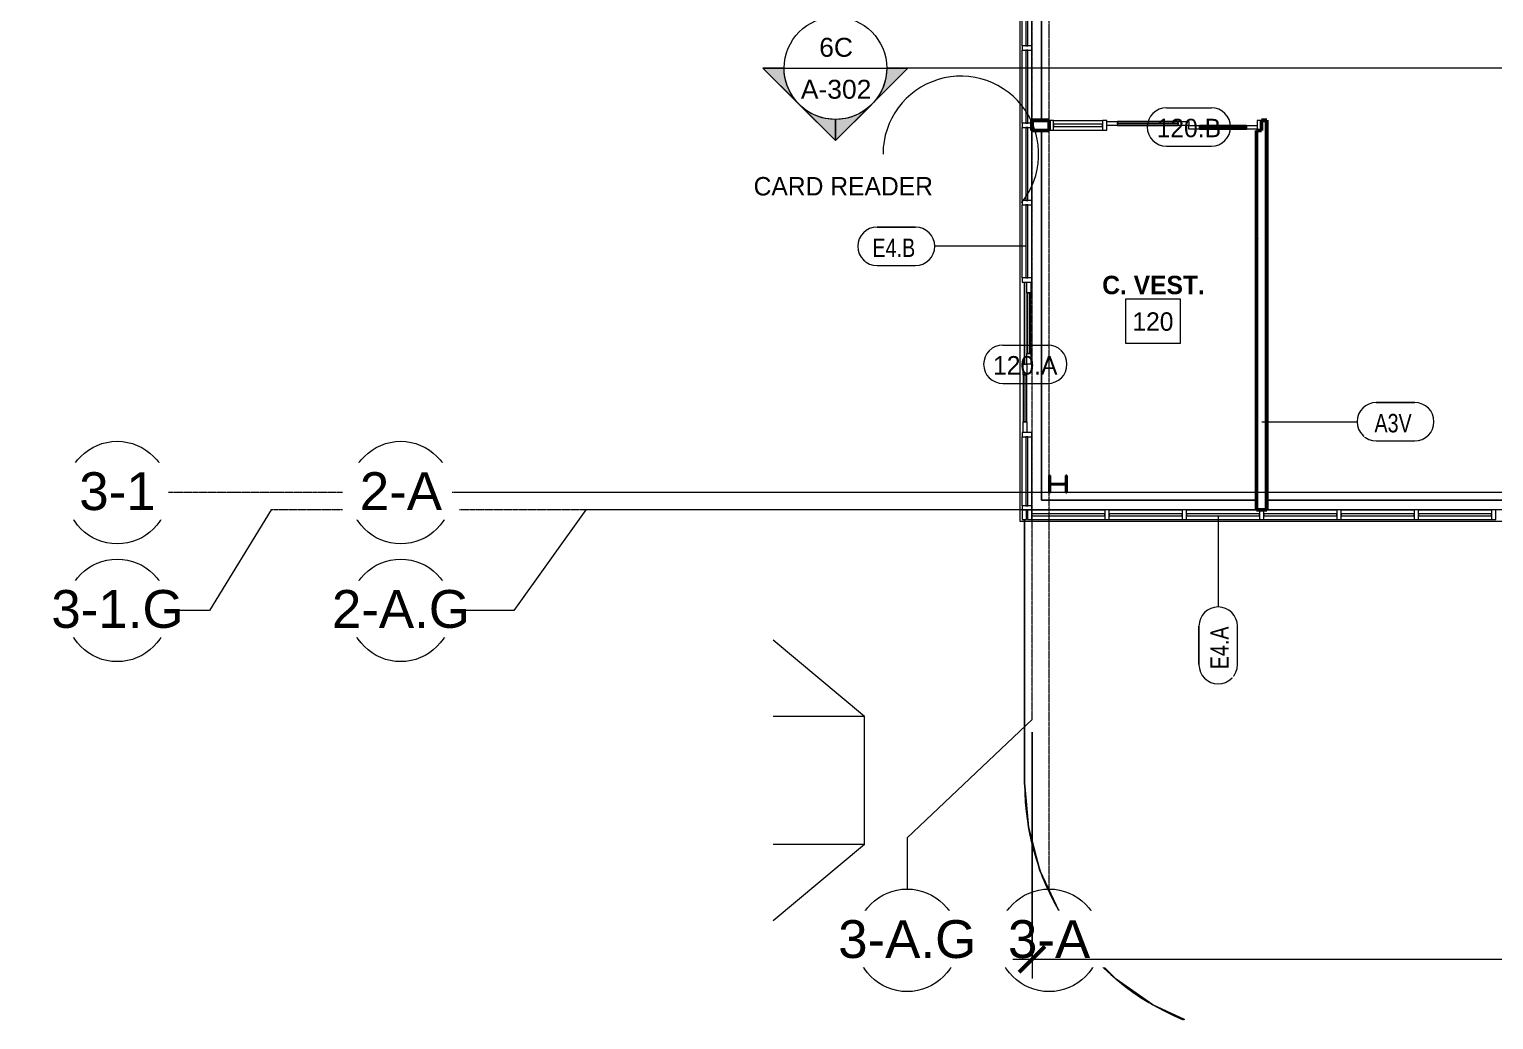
# Model space of a CAD drawing. Header units: inches. Extents: x 21592 to 24810, y -23179 to -20467.
# Drawn here: x 21592 to 22278, y -23034 to -22570 of the extents above; entities that cross this region are included whole.
import ezdxf

# ---------------------------------------------------------------- set-up
doc = ezdxf.new("R2010")
doc.units = ezdxf.units.IN
doc.header["$MEASUREMENT"] = 0
doc.linetypes.add('Grid Line 1_2_', pattern=[0.875, 0.5, -0.125, 0.125, -0.125])
for name, color, linetype, lineweight in [('A-ANNO-DIMS', 211, 'Continuous', 9), ('A-ANNO-DIMS-96', 211, 'Continuous', 9), ('A-AREA-IDEN', 2, 'Continuous', 9), ('A-DOOR', 31, 'Continuous', 13), ('A-DOOR-IDEN', 31, 'Continuous', 9), ('A-FLOR', 192, 'Continuous', 13), ('A-GLAZ-CURT', 52, 'Continuous', 9), ('A-GLAZ-CWMG', 51, 'Continuous', 9), ('A-WALL', 113, 'Continuous', 13), ('A-WALL-IDEN', 211, 'Continuous', 9), ('A-WALL-PATT', 111, 'Continuous', 50), ('C-TOPO', 7, 'Continuous', 9), ('Conc', 7, 'Continuous', 20), ('EOP-PR', 4, 'Continuous', 20), ('G-ANNO-SYMB', 111, 'Continuous', 9), ('G-ANNO-TEXT', 231, 'Continuous', 9), ('I-WALL', 2, 'Continuous', 13), ('L-SITE-WALL', 31, 'Continuous', 13), ('S-COLS', 52, 'Continuous', 9), ('S-GRID', 1, 'Continuous', 9), ('S-GRID-IDEN', 1, 'Continuous', 9)]:
    doc.layers.add(name, color=color, linetype=linetype, lineweight=lineweight)
doc.styles.add('Arial', font='arial.ttf', dxfattribs={"height": 17.703593})
doc.styles.add('Arial_1', font='arial.ttf', dxfattribs={"height": 8.851796})
doc.styles.add('Century Gothic', font='GOTHIC.TTF', dxfattribs={"height": 8.622671})
doc.styles.add('Century Gothic_1', font='GOTHIC.TTF', dxfattribs={"width": 0.8, "height": 8.622671})
doc.styles.add('Century Gothic_B', font='GOTHICB.TTF', dxfattribs={"height": 8.616719})
doc.dimstyles.new('Linear_-_3_32__Arial', dxfattribs={"dimscale": 12, "dimtxt": 9, "dimasz": 1, "dimexe": 0.75, "dimexo": 0.5, "dimgap": 0.5, "dimtad": 1, "dimdec": 4, "dimrnd": 0.0625, "dimzin": 1, "dimdsep": 46, "dimlunit": 4, "dimtxsty": 'Arial_1', "dimblk1": 'OBLIQUE', "dimblk2": 'OBLIQUE', "dimsah": 1, "dimcen": 0.09, "dimdle": 0.75, "dimazin": 0, "dimtfac": 1, "dimtdec": 4, "dimtix": 1, "dimtmove": 0, "dimatfit": 3, "dimfxl": 1, "dimtvp": 1, "dimtfill": 1, "dimfrac": 2, "dimtolj": 1, "dimtzin": 0, "dimarcsym": 2})
pattern_1 = [(0, (0, 0), (30.72, 7.68), [1.267, -21.773, 1.267, -21.773, -122.88]), (0, (0, 0), (30.72, 7.68), [-46.08, 1.267, -44.813, 1.267, -21.773, -53.76]), (0, (0, 0), (30.72, 7.68), [-115.2, 1.267, -14.093, 1.267, -37.133]), (120, (11.52, 3.84), (-22.0110751, 22.7643004), [1.267, -21.773, 1.267, -21.773, -122.88]), (120, (11.52, 3.84), (-22.0110751, 22.7643004), [-46.08, 1.267, -44.813, 1.267, -21.773, -53.76]), (120, (11.52, 3.84), (-22.0110751, 22.7643004), [-115.2, 1.267, -14.093, 1.267, -37.133]), (240, (15.36, 19.2), (-8.7089249, -30.4443004), [1.267, -21.773, 1.267, -21.773, -122.88]), (240, (15.36, 19.2), (-8.7089249, -30.4443004), [-46.08, 1.267, -44.813, 1.267, -21.773, -53.76]), (240, (15.36, 19.2), (-8.7089249, -30.4443004), [-115.2, 1.267, -14.093, 1.267, -37.133])]

# ---------------------------------------------------------------- blocks, each defined once
blk = doc.blocks.new('Struct_Xcel_Sports Complex_rvt-1-Enlarged First Floor Plan _West_')
at = {"layer": 'A-FLOR', "color": 10}
for p, q in [((22066.14, -22613.05), (22066.14, -22542.93)), ((22066.14, -22790.8), (22066.14, -22617.8)), ((22166.77, -22790.8), (22066.14, -22790.8)), ((22314.02, -22790.8), (22171.52, -22790.8))]:
    blk.add_line(p, q, dxfattribs=at)
at = {"layer": 'L-SITE-WALL', "color": 10}
for p, q in [((22066.14, -22542.93), (22066.14, -22613.05)), ((22066.14, -22617.8), (22066.14, -22790.8)), ((22058.14, -22727.24), (22058.14, -22688.8)), ((22066.14, -22790.8), (22166.77, -22790.8)), ((22171.52, -22790.8), (22314.02, -22790.8)), ((22059.58, -22798.8), (22059.02, -22798.8))]:
    blk.add_line(p, q, dxfattribs=at)
blk = doc.blocks.new('W-Wide Flange-Column - B4_C-1389226-Enlarged First Floor Plan _West_')
at = {"layer": 'S-COLS'}
h = blk.add_hatch(dxfattribs=at)
h.set_pattern_fill('FP_8', color=256, style=0, pattern_type=2)
h.set_pattern_definition([(135, (-22783.303, -22073.765), (-9.503515, -9.503515), []), (135, (-22797.703, -22073.765), (-9.503515, -9.503515), [])])
h.paths.add_polyline_path([(4, -4.12), (4, -3.69), (0.84, -3.69), (0.35, -3.49), (0.14, -3), (0.14, 3), (0.35, 3.49), (0.84, 3.69), (4, 3.69), (4, 4.13), (-4, 4.13), (-4, 3.69), (-0.84, 3.69), (-0.35, 3.49), (-0.14, 3), (-0.14, -3), (-0.35, -3.49), (-0.84, -3.69), (-4, -3.69), (-4, -4.12)], flags=0)
at = {"layer": 'S-COLS', "lineweight": 30}
for p, q in [((4, 4.13), (-4, 4.13)), ((-4, 4.13), (-4, 3.69)), ((-4, 3.69), (-0.84, 3.69)), ((-0.14, 3), (-0.14, -3)), ((0.14, -3), (0.14, 3)), ((0.84, 3.69), (4, 3.69)), ((4, 3.69), (4, 4.13)), ((-0.84, -3.69), (-4, -3.69)), ((-4, -3.69), (-4, -4.12)), ((-4, -4.12), (4, -4.12)), ((4, -3.69), (0.84, -3.69)), ((4, -4.12), (4, -3.69))]:
    blk.add_line(p, q, dxfattribs=at)
for centre, start, end in [((-0.84, 3), 0, 90), ((0.84, 3), 90, 180), ((-0.84, -3), 270, 0), ((0.84, -3), 180, 270)]:
    blk.add_arc(centre, 0.691, start, end, dxfattribs=at)
blk = doc.blocks.new('Rectangular Mullion - Exterior 2_ x 4_5_-1142379-Enlarged First Floor Plan _West_')
at = {"layer": 'A-GLAZ-CWMG', "lineweight": 20}
for p, q in [((-2, 3), (0, 3)), ((-2, -1.5), (-2, 3)), ((0, 3), (0, -1.5)), ((0, -1.5), (-2, -1.5))]:
    blk.add_line(p, q, dxfattribs=at)
blk = doc.blocks.new('System Panel - Glazed-frosted-1142383-Enlarged First Floor Plan _West_')
at = {"layer": 'A-GLAZ-CURT', "lineweight": 13}
for p, q in [((17.09375, -0.25), (-17.09375, -0.25)), ((-17.09375, -0.25), (-17.09375, -1.25)), ((-17.09375, -1.25), (17.09375, -1.25)), ((17.09375, -1.25), (17.09375, -0.25))]:
    blk.add_line(p, q, dxfattribs=at)
blk = doc.blocks.new('Rectangular Mullion - Exterior 2_ x 4_5_-769211-Enlarged First Floor Plan _West_')
at = {"layer": 'A-GLAZ-CWMG'}
for p, q in [((22242.52, -22795.43), (22276.7, -22795.43)), ((22242.52, -22799.93), (22276.7, -22799.93))]:
    blk.add_line(p, q, dxfattribs=at)
blk = doc.blocks.new('Rectangular Mullion - Exterior 2_ x 4_5_-827464-Enlarged First Floor Plan _West_')
at = {"layer": 'A-GLAZ-CWMG', "lineweight": 20}
for p, q in [((-1, 3), (1, 3)), ((-1, -1.5), (-1, 3)), ((1, 3), (1, -1.5)), ((1, -1.5), (-1, -1.5))]:
    blk.add_line(p, q, dxfattribs=at)
blk = doc.blocks.new('Rectangular Mullion - Exterior 2_ x 4_5_-V5-Enlarged First Floor Plan _West_')
at = {"layer": 'A-GLAZ-CWMG'}
for p, q in [((22206.33, -22795.43), (22240.52, -22795.43)), ((22206.33, -22799.93), (22240.52, -22799.93))]:
    blk.add_line(p, q, dxfattribs=at)
blk = doc.blocks.new('Rectangular Mullion - Exterior 2_ x 4_5_-1115231-Enlarged First Floor Plan _West_')
at = {"layer": 'A-GLAZ-CWMG', "lineweight": 20}
for p, q in [((-1, 3), (1, 3)), ((-1, -1.5), (-1, 3)), ((1, 3), (1, -1.5)), ((1, -1.5), (-1, -1.5))]:
    blk.add_line(p, q, dxfattribs=at)
blk = doc.blocks.new('Rectangular Mullion - Exterior 2_ x 4_5_-V6-Enlarged First Floor Plan _West_')
at = {"layer": 'A-GLAZ-CWMG'}
for p, q in [((22171.52, -22795.43), (22204.33, -22795.43)), ((22170.14, -22799.93), (22204.33, -22799.93))]:
    blk.add_line(p, q, dxfattribs=at)
blk = doc.blocks.new('System Panel - INSULATED LOW-E GLAZING _SEE ELEVATIONS FOR U-FACTOR_ SHGC_ _ LT_-827433-Enlarged First Floor Plan _West_')
at = {"layer": 'A-GLAZ-CURT', "lineweight": 13}
for p, q in [((17.09375, -0.25), (-17.09375, -0.25)), ((-17.09375, -0.25), (-17.09375, -1.25)), ((-17.09375, -1.25), (17.09375, -1.25)), ((17.09375, -1.25), (17.09375, -0.25))]:
    blk.add_line(p, q, dxfattribs=at)
at = {"layer": 'A-GLAZ-CURT'}
for p, q in [((-17.09375, -1.25), (-17.09375, -0.25)), ((17.09375, -0.25), (-17.09375, -0.25)), ((-17.09375, -1.25), (17.09375, -1.25)), ((17.09375, -0.25), (17.09375, -1.25))]:
    blk.add_line(p, q, dxfattribs=at)
blk = doc.blocks.new('Rectangular Mullion - Exterior 2_ x 4_5_-769200-Enlarged First Floor Plan _West_')
at = {"layer": 'A-GLAZ-CWMG'}
for p, q in [((24100.14, -22795.43), (24132.95, -22795.43)), ((24100.14, -22799.93), (24134.33, -22799.93))]:
    blk.add_line(p, q, dxfattribs=at)
blk = doc.blocks.new('System Panel - INSULATED LOW-E GLAZING _SEE ELEVATIONS FOR U-FACTOR_ SHGC_ _ LT_-1142345-Enlarged First Floor Plan _West_')
at = {"layer": 'A-GLAZ-CURT', "lineweight": 13}
for p, q in [((16.53125, 1.25), (-16.53125, 1.25)), ((-16.53125, 1.25), (-16.53125, 0.25)), ((-16.53125, 0.25), (16.53125, 0.25)), ((16.53125, 0.25), (16.53125, 1.25))]:
    blk.add_line(p, q, dxfattribs=at)
at = {"layer": 'A-GLAZ-CURT'}
for p, q in [((-16.53125, 0.25), (-16.53125, 1.25)), ((16.53125, 1.25), (-16.53125, 1.25)), ((-16.53125, 0.25), (16.53125, 0.25)), ((16.53125, 1.25), (16.53125, 0.25))]:
    blk.add_line(p, q, dxfattribs=at)
blk = doc.blocks.new('Rectangular Mullion - Exterior 2_ x 4_5_-1135311-Enlarged First Floor Plan _West_')
at = {"layer": 'A-GLAZ-CWMG'}
for p, q in [((22057.02, -22578.24), (22057.02, -22545.18)), ((22061.52, -22578.24), (22061.52, -22545.18))]:
    blk.add_line(p, q, dxfattribs=at)
blk = doc.blocks.new('Rectangular Mullion - Exterior 2_ x 4_5_-1142387-Enlarged First Floor Plan _West_')
at = {"layer": 'A-GLAZ-CWMG', "lineweight": 20}
for p, q in [((-2, 1.5), (0, 1.5)), ((-2, -3), (-2, 1.5)), ((0, 1.5), (0, -3)), ((0, -3), (-2, -3))]:
    blk.add_line(p, q, dxfattribs=at)
blk = doc.blocks.new('System Panel - INSULATED LOW-E GLAZING _SEE ELEVATIONS FOR U-FACTOR_ SHGC_ _ LT_-827454-Enlarged First Floor Plan _West_')
at = {"layer": 'A-GLAZ-CURT', "lineweight": 13}
for p, q in [((17.09375, 1.25), (-17.09375, 1.25)), ((-17.09375, 1.25), (-17.09375, 0.25)), ((-17.09375, 0.25), (17.09375, 0.25)), ((17.09375, 0.25), (17.09375, 1.25))]:
    blk.add_line(p, q, dxfattribs=at)
at = {"layer": 'A-GLAZ-CURT'}
for p, q in [((-17.09375, 0.25), (-17.09375, 1.25)), ((17.09375, 1.25), (-17.09375, 1.25)), ((-17.09375, 0.25), (17.09375, 0.25)), ((17.09375, 1.25), (17.09375, 0.25))]:
    blk.add_line(p, q, dxfattribs=at)
blk = doc.blocks.new('Rectangular Mullion - Exterior 2_ x 4_5_-769167-Enlarged First Floor Plan _West_')
at = {"layer": 'A-GLAZ-CWMG'}
for p, q in [((22057.02, -22614.43), (22057.02, -22580.24)), ((22061.52, -22613.05), (22061.52, -22580.24))]:
    blk.add_line(p, q, dxfattribs=at)
blk = doc.blocks.new('Rectangular Mullion - Exterior 2_ x 4_5_-827470-Enlarged First Floor Plan _West_')
at = {"layer": 'A-GLAZ-CWMG', "lineweight": 20}
for p, q in [((-1, 1.5), (1, 1.5)), ((-1, -3), (-1, 1.5)), ((1, 1.5), (1, -3)), ((1, -3), (-1, -3))]:
    blk.add_line(p, q, dxfattribs=at)
blk = doc.blocks.new('Rectangular Mullion - Exterior 2_ x 4_5_-1135280-Enlarged First Floor Plan _West_')
at = {"layer": 'A-GLAZ-CWMG'}
for p, q in [((22057.02, -22650.62), (22057.02, -22616.43)), ((22061.52, -22650.62), (22061.52, -22617.8))]:
    blk.add_line(p, q, dxfattribs=at)
blk = doc.blocks.new('Rectangular Mullion - Exterior 2_ x 4_5_-1142343-Enlarged First Floor Plan _West_')
at = {"layer": 'A-GLAZ-CWMG', "lineweight": 20}
for p, q in [((-1, 1.5), (1, 1.5)), ((-1, -3), (-1, 1.5)), ((1, 1.5), (1, -3)), ((1, -3), (-1, -3))]:
    blk.add_line(p, q, dxfattribs=at)
blk = doc.blocks.new('Rectangular Mullion - Exterior 2_ x 4_5_-1135330-Enlarged First Floor Plan _West_')
at = {"layer": 'A-GLAZ-CWMG'}
for p, q in [((22057.02, -22686.8), (22057.02, -22652.62)), ((22061.52, -22686.8), (22061.52, -22652.62))]:
    blk.add_line(p, q, dxfattribs=at)
blk = doc.blocks.new('Sliding Door - one-1327198-Enlarged First Floor Plan _West_')
at = {"layer": 'A-DOOR'}
for p, q in [((-35.19, 2.5), (-30.19, 2.5)), ((-30.19, 0.75), (-35.19, 0.75)), ((-30.19, 2.5), (-30.19, 0.75)), ((-1.75, 2.5), (-30.19, 2.5)), ((-30.19, 1.25), (-30.19, 2)), ((-30.19, 2), (-1.75, 2)), ((-1.75, 1.25), (-30.19, 1.25)), ((-30.19, 0.75), (-1.75, 0.75)), ((-1.75, 2.5), (3.25, 2.5)), ((-1.75, 0.75), (-1.75, 2.5)), ((-1.75, 2), (-1.75, 1.25)), ((3.25, 0.75), (-1.75, 0.75)), ((3.25, 2.5), (3.25, 0.75)), ((3.25, -1), (3.25, 0.75)), ((3.25, 0.75), (8.25, 0.75)), ((8.25, 0.75), (8.25, -1)), ((30.19, 0.75), (8.25, 0.75)), ((8.25, -0.5), (8.25, 0.25)), ((8.25, 0.25), (30.19, 0.25)), ((30.19, -1), (30.19, 0.75)), ((30.19, 0.75), (35.19, 0.75)), ((30.19, 0.25), (30.19, -0.5)), ((8.25, -1), (3.25, -1)), ((30.19, -0.5), (8.25, -0.5)), ((8.25, -1), (30.19, -1)), ((35.19, -1), (30.19, -1))]:
    blk.add_line(p, q, dxfattribs=at)
blk = doc.blocks.new('System Panel - INSULATED LOW-E GLAZING _SEE ELEVATIONS FOR U-FACTOR_ SHGC_ _ LT_-1142391-Enlarged First Floor Plan _West_')
at = {"layer": 'A-GLAZ-CURT', "lineweight": 13}
for p, q in [((16.13, 1.25), (-16.13, 1.25)), ((-16.13, 1.25), (-16.13, 0.25)), ((-16.13, 0.25), (16.13, 0.25)), ((16.13, 0.25), (16.13, 1.25))]:
    blk.add_line(p, q, dxfattribs=at)
at = {"layer": 'A-GLAZ-CURT'}
for p, q in [((-16.13, 0.25), (-16.13, 1.25)), ((16.13, 1.25), (-16.13, 1.25)), ((-16.13, 0.25), (16.13, 0.25)), ((16.13, 1.25), (16.13, 0.25))]:
    blk.add_line(p, q, dxfattribs=at)
blk = doc.blocks.new('Rectangular Mullion - Exterior 2_ x 4_5_-1135332-Enlarged First Floor Plan _West_')
at = {"layer": 'A-GLAZ-CWMG'}
for p, q in [((22057.02, -22793.43), (22057.02, -22761.18)), ((22061.52, -22793.43), (22061.52, -22761.18))]:
    blk.add_line(p, q, dxfattribs=at)
blk = doc.blocks.new('Sliding Door - one-1327540-Enlarged First Floor Plan _West_')
at = {"layer": 'A-DOOR'}
for p, q in [((-35.19, 2.5), (-30.19, 2.5)), ((-30.19, 0.75), (-35.19, 0.75)), ((-30.19, 2.5), (-30.19, 0.75)), ((-1.75, 2.5), (-30.19, 2.5)), ((-30.19, 1.25), (-30.19, 2)), ((-30.19, 2), (-1.75, 2)), ((-1.75, 1.25), (-30.19, 1.25)), ((-30.19, 0.75), (-1.75, 0.75)), ((-1.75, 2.5), (3.25, 2.5)), ((-1.75, 0.75), (-1.75, 2.5)), ((-1.75, 2), (-1.75, 1.25)), ((3.25, 0.75), (-1.75, 0.75)), ((3.25, 2.5), (3.25, 0.75)), ((3.25, -1), (3.25, 0.75)), ((3.25, 0.75), (8.25, 0.75)), ((8.25, 0.75), (8.25, -1)), ((30.19, 0.75), (8.25, 0.75)), ((8.25, -0.5), (8.25, 0.25)), ((8.25, 0.25), (30.19, 0.25)), ((30.19, -1), (30.19, 0.75)), ((30.19, 0.75), (35.19, 0.75)), ((30.19, 0.25), (30.19, -0.5)), ((8.25, -1), (3.25, -1)), ((30.19, -0.5), (8.25, -0.5)), ((8.25, -1), (30.19, -1)), ((35.19, -1), (30.19, -1))]:
    blk.add_line(p, q, dxfattribs=at)
blk = doc.blocks.new('System Panel - INSULATED LOW-E GLAZING _SEE ELEVATIONS FOR U-FACTOR_ SHGC_ _ LT_-1327541-Enlarged First Floor Plan _West_')
at = {"layer": 'A-GLAZ-CURT', "lineweight": 13}
for p, q in [((11.5, -0.25), (-11.5, -0.25)), ((-11.5, -0.25), (-11.5, -1.25)), ((-11.5, -1.25), (11.5, -1.25)), ((11.5, -1.25), (11.5, -0.25))]:
    blk.add_line(p, q, dxfattribs=at)
at = {"layer": 'A-GLAZ-CURT'}
for p, q in [((-11.5, -1.25), (-11.5, -0.25)), ((11.5, -0.25), (-11.5, -0.25)), ((-11.5, -1.25), (11.5, -1.25)), ((11.5, -0.25), (11.5, -1.25))]:
    blk.add_line(p, q, dxfattribs=at)
blk = doc.blocks.new('Rectangular Mullion - Exterior 2_ x 4_5_-1327537-Enlarged First Floor Plan _West_')
at = {"layer": 'A-GLAZ-CWMG'}
for p, q in [((22071.64, -22613.18), (22094.64, -22613.18)), ((22071.64, -22617.68), (22094.64, -22617.68))]:
    blk.add_line(p, q, dxfattribs=at)
blk = doc.blocks.new('Rectangular Mullion - Exterior 2_ x 4_5_-1142494-Enlarged First Floor Plan _West_')
at = {"layer": 'A-GLAZ-CWMG', "lineweight": 20}
for p, q in [((-2, 3), (0, 3)), ((-2, -1.5), (-2, 3)), ((0, 3), (0, -1.5)), ((0, -1.5), (-2, -1.5))]:
    blk.add_line(p, q, dxfattribs=at)
blk = doc.blocks.new('Rectangular Mullion - Exterior 2_ x 4_5_-1327247-Enlarged First Floor Plan _West_')
at = {"layer": 'A-GLAZ-CWMG', "lineweight": 20}
for p, q in [((0, 3), (-2, 3)), ((-2, 3), (-2, -1.5)), ((0, -1.5), (0, 3)), ((-2, -1.5), (0, -1.5))]:
    blk.add_line(p, q, dxfattribs=at)
blk = doc.blocks.new('Section - Section Head - Filled-1526-Enlarged First Floor Plan _West_')
at = {"layer": 'G-ANNO-SYMB'}
h = blk.add_hatch(color=256, dxfattribs=at)
edge = h.paths.add_edge_path(flags=0)
edge.add_line((-0.4268, 0.1768), (-0.25, 0.3536))
edge.add_line((-0.25, 0.3536), (-0.25, 0.25))
edge.add_arc((-0.25, 0), 0.25, 90, 135)
h = blk.add_hatch(color=256, dxfattribs=at)
edge = h.paths.add_edge_path(flags=0)
edge.add_arc((-0.25, 0), 0.25, 45, 90)
edge.add_line((-0.25, 0.25), (-0.25, 0.3536))
edge.add_line((-0.25, 0.3536), (-0.0732, 0.1768))
h = blk.add_hatch(color=256, dxfattribs=at)
edge = h.paths.add_edge_path(flags=0)
edge.add_arc((-0.25, 0), 0.2503, 137.9216, 180)
edge.add_line((-0.5003, 0), (-0.6036, 0))
edge.add_line((-0.6036, 0), (-0.4358, 0.1678))
h = blk.add_hatch(color=256, dxfattribs=at)
edge = h.paths.add_edge_path(flags=0)
edge.add_line((-0.0642, 0.1678), (0.1036, 0))
edge.add_line((0.1036, 0), (0.0003, 0))
edge.add_arc((-0.25, 0), 0.2503, 0, 42.0784)
for p, q in [((-0.25, 0.3536), (-0.6036, 0)), ((-0.25, 0.3536), (-0.4268, 0.1768)), ((-0.25, 0.3536), (0.1036, 0)), ((-0.25, 0.25), (-0.25, 0.3536)), ((-0.0732, 0.1768), (-0.25, 0.3536)), ((-0.25, 0.3536), (-0.25, 0.25)), ((-0.4358, 0.1678), (-0.6036, 0)), ((0.1036, 0), (-0.0642, 0.1678)), ((-0.6036, 0), (-0.5003, 0)), ((0.0003, 0), (0.1036, 0)), ((-0.5, 0), (-0.6036, 0)), ((0, 0), (0.1036, 0))]:
    blk.add_line(p, q, dxfattribs=at)
for radius, start, end in [(0.25, 360, 180), (0.25, 90, 135), (0.25, 45, 90), (0.2503, 137.9216, 180), (0.2503, 0, 42.0784), (0.25, 180, 360)]:
    blk.add_arc((-0.25, 0), radius, start, end, dxfattribs=at)
blk = doc.blocks.new('Grid - Grid Head - Circle-14747-Enlarged First Floor Plan _West_')
at = {"layer": 'S-GRID-IDEN'}
blk.add_circle((0, 0), 0.25, dxfattribs=at)
blk = doc.blocks.new('DIMBLOCK1-Enlarged First Floor Plan _West_')
at = {"layer": 'A-ANNO-DIMS-96'}
for p, q in [((22061.64, -22899.47), (22061.64, -23014.7)), ((22061.64, -23005.7), (22061.64, -22899.47)), ((22807.39, -22978.85), (22807.39, -23014.7)), ((22807.39, -23005.7), (22807.39, -22978.85)), ((22052.64, -23005.7), (22816.39, -23005.7))]:
    blk.add_line(p, q, dxfattribs=at)
at = {"layer": 'A-ANNO-DIMS-96', "lineweight": 50}
for p, q in [((22061.64, -23005.7), (22067.64, -22999.7)), ((22807.39, -23005.7), (22813.39, -22999.7)), ((22061.64, -23005.7), (22055.64, -23011.7)), ((22807.39, -23005.7), (22801.39, -23011.7))]:
    blk.add_line(p, q, dxfattribs=at)
at = {"layer": 'A-ANNO-DIMS-96', "color": 0, "insert": (22405.16, -22988.22), "char_height": 8.8518, "width": 70.4492, "attachment_point": 1, "line_spacing_factor": 0.938532, "style": 'Arial_1', "bg_fill": 3, "box_fill_scale": 1.25, "bg_fill_color": 0, "bg_fill_transparency": 0}
blk.add_mtext('62\' - 1 3/4"', dxfattribs=at)
blk = doc.blocks.new('_Oblique')
at = {"color": 0, "linetype": 'ByBlock', "lineweight": -2}
blk.add_line((-0.5, -0.5), (0.5, 0.5), dxfattribs=at)
blk = doc.blocks.new('Door Tag - Door Tag-4658-Enlarged First Floor Plan _West_')
at = {"layer": 'A-DOOR-IDEN', "color": 153}
for p, q in [((-0.109375, 0.09375), (0.109375, 0.09375)), ((-0.109375, -0.09375), (0.109375, -0.09375))]:
    blk.add_line(p, q, dxfattribs=at)
for centre, start, end in [((-0.109375, 0), 90, 270), ((0.109375, 0), 270, 90)]:
    blk.add_arc(centre, 0.09375, start, end, dxfattribs=at)
blk = doc.blocks.new('Wall Tag - 1_4_-1369832-Enlarged First Floor Plan _West_')
at = {"layer": 'A-WALL-IDEN', "color": 153}
for p, q in [((-0.0822, 0.0968), (0.1053, 0.0968)), ((0.1053, 0.0968), (-0.0822, 0.0968)), ((-0.0822, -0.0907), (0.1053, -0.0907)), ((-0.0822, -0.0907), (0.1053, -0.0907))]:
    blk.add_line(p, q, dxfattribs=at)
for centre, start, end in [((-0.0822, 0.0031), 90, 270), ((-0.0822, 0.0031), 90, 270), ((0.1053, 0.0031), 270, 90), ((0.1053, 0.0031), 270, 90)]:
    blk.add_arc(centre, 0.0937, start, end, dxfattribs=at)

msp = doc.modelspace()

# ---------------------------------------------------------------- hatches: boundary and pattern name
at = {"layer": 'A-WALL-PATT', "lineweight": 9}
h = msp.add_hatch(dxfattribs=at)
h.set_pattern_fill('FP_10', color=256, style=0, pattern_type=2)
h.set_pattern_definition(pattern_1)
h.paths.add_polyline_path([(22167.39023, -22795.42781), (22171.51523, -22795.42781), (22171.51523, -22613.67781), (22170.89023, -22613.67781), (22170.89023, -22794.80281), (22167.39023, -22794.80281)], flags=0)
h = msp.add_hatch(dxfattribs=at)
h.set_pattern_fill('FP_10', color=256, style=0, pattern_type=2)
h.set_pattern_definition(pattern_1)
h.paths.add_polyline_path([(22069.64023, -22617.80281), (22069.64023, -22617.17781), (22061.51523, -22617.17781), (22061.51523, -22617.80281)], flags=0)
h = msp.add_hatch(dxfattribs=at)
h.set_pattern_fill('FP_10', color=256, style=0, pattern_type=2)
h.set_pattern_definition(pattern_1)
h.paths.add_polyline_path([(22166.76523, -22795.42781), (22167.39023, -22795.42781), (22167.39023, -22617.80281), (22166.76523, -22617.80281), (22166.76523, -22724.08879)], flags=0)

# ---------------------------------------------------------------- linework, layer by layer
at = {"layer": 'A-AREA-IDEN', "flags": 128}
msp.add_lwpolyline([(22105.36314, -22696.83665), (22105.36314, -22717.40808), (22131.07314, -22717.40808), (22131.07314, -22696.83665)], close=True, dxfattribs=at)
at = {"layer": 'A-WALL'}
for p, q in [((22062.14023, -22613.67781), (22062.14023, -22617.17781)), ((22062.14023, -22613.67781), (22069.64023, -22613.67781)), ((22169.01523, -22613.67781), (22170.89023, -22613.67781)), ((22170.89023, -22794.80281), (22170.89023, -22613.67781)), ((22062.14023, -22617.17781), (22069.64023, -22617.17781)), ((22167.39023, -22794.80281), (22167.39023, -22617.80281)), ((22167.39023, -22794.80281), (22170.89023, -22794.80281))]:
    msp.add_line(p, q, dxfattribs=at)
at = {"layer": 'A-WALL-IDEN', "color": 153}
for p, q in [((22058.51523, -22672.02843), (22016.1199, -22672.02843)), ((22169.14023, -22754.12546), (22213.7449, -22754.12546)), ((22148.76362, -22798.42781), (22148.76362, -22840.82313))]:
    msp.add_line(p, q, dxfattribs=at)
at = {"layer": 'C-TOPO'}
for p, q in [((22058.14014, -22688.80281), (22058.14014, -22727.23925)), ((22058.14014, -22727.23925), (22058.14014, -22688.80281)), ((22058.14014, -22799.92781), (22058.14014, -22923.08496)), ((22058.14014, -22923.08496), (22058.14014, -22799.92781)), ((22058.14014, -22923.08496), (22059.96387, -22943.92383)), ((22059.96387, -22943.92383), (22058.14014, -22923.08496)), ((22059.96387, -22943.92383), (22065.37646, -22964.12842)), ((22065.37646, -22964.12842), (22059.96387, -22943.92383)), ((22065.37646, -22964.12842), (22074.2168, -22983.08496)), ((22074.2168, -22983.08496), (22065.37646, -22964.12842)), ((22074.2168, -22983.08496), (22086.21533, -23000.2207)), ((22086.21533, -23000.2207), (22074.2168, -22983.08496)), ((22086.21533, -23000.2207), (22101.00586, -23015.01123)), ((22101.00586, -23015.01123), (22086.21533, -23000.2207)), ((22101.00586, -23015.01123), (22118.14014, -23027.0083)), ((22118.14014, -23027.0083), (22101.00586, -23015.01123)), ((22118.14014, -23027.0083), (22133.02181, -23033.94779)), ((22133.02181, -23033.94779), (22118.14014, -23027.0083))]:
    msp.add_line(p, q, dxfattribs=at)
at = {"layer": 'Conc'}
msp.add_line((22058.14023, -22799.92781), (22058.14023, -22923.08555), dxfattribs=at)
msp.add_arc((22178.14023, -22923.08555), 120, 180, 247.56512746, dxfattribs=at)
at = {"layer": 'EOP-PR'}
for p, q in [((21983.23523, -22892.0707), (21940.44909, -22856.41558)), ((21983.23523, -22892.0707), (21940.44909, -22892.0707)), ((21983.23523, -22952.06748), (21983.23523, -22892.0707)), ((21983.23523, -22952.06748), (21940.44909, -22987.72259)), ((21983.23523, -22952.06748), (21940.44909, -22952.06748))]:
    msp.add_line(p, q, dxfattribs=at)
at = {"layer": 'G-ANNO-SYMB'}
for p in [(21945.6606, -22588.63029), (24577.89246, -22588.63029)]:
    msp.add_line(p, (21993.6606, -22588.63029), dxfattribs=at)
at = {"layer": 'G-ANNO-TEXT', "color": 145}
msp.add_arc((22028.35115, -22628.82831), 36.42823, 321.04474758, 180, dxfattribs=at)
at = {"layer": 'I-WALL', "lineweight": 50}
for p, q in [((22069.64023, -22613.05281), (22061.51523, -22613.05281)), ((22061.51523, -22613.05281), (22061.51523, -22617.80281)), ((22069.64023, -22617.80281), (22069.64023, -22613.05281)), ((22171.51523, -22613.05281), (22169.01523, -22613.05281)), ((22169.01523, -22613.05281), (22169.01523, -22617.80281)), ((22171.51523, -22795.42781), (22171.51523, -22613.05281)), ((22061.51523, -22617.80281), (22069.64023, -22617.80281)), ((22166.76523, -22617.80281), (22166.76523, -22795.42781)), ((22169.01523, -22617.80281), (22166.76523, -22617.80281)), ((22166.76523, -22795.42781), (22171.51523, -22795.42781))]:
    msp.add_line(p, q, dxfattribs=at)
at = {"layer": 'L-SITE-WALL'}
for p, q in [((22056.14023, -22800.80281), (22056.14023, -20889.55281)), ((22058.14023, -22688.80281), (22058.14023, -22727.23925)), ((22059.01523, -22798.80281), (22059.57773, -22798.80281)), ((22640.8238, -22800.80281), (22056.14023, -22800.80281))]:
    msp.add_line(p, q, dxfattribs=at)
at = {"layer": 'S-GRID', "linetype": 'Grid Line 1_2_'}
for p, q in [((22069.64023, -22972.85091), (22069.64023, -20633.37408)), ((22061.64023, -22893.46976), (22061.64023, -20681.37408)), ((24431.10753, -22795.30281), (21705.56096, -22795.30281)), ((24540.97484, -22795.30281), (21852.86259, -22795.30281))]:
    msp.add_line(p, q, dxfattribs=at)
at = {"layer": 'S-GRID'}
for p, q in [((21852.86259, -22795.30281), (21819.18776, -22842.42249)), ((22061.64023, -22893.46976), (22003.2372, -22948.85091)), ((22003.2372, -22948.85091), (22003.2372, -22972.85091))]:
    msp.add_line(p, q, dxfattribs=at)

# ---------------------------------------------------------------- block references
at = {"layer": 'A-DOOR'}
msp.add_blockref('Sliding Door - one-1327540-Enlarged First Floor Plan _West_', (22131.82773, -22616.17781), dxfattribs=at)
at = {"layer": 'A-DOOR', "rotation": 270.0000000000001}
msp.add_blockref('Sliding Door - one-1327198-Enlarged First Floor Plan _West_', (22058.51523, -22723.99031), dxfattribs=at)
at = {"layer": 'A-DOOR-IDEN', "color": 153, "xscale": 95.99999999999994, "yscale": 95.99999999999994, "zscale": 95.99999999999994}
for p in [(22135.07667, -22616.17781), (22058.51523, -22727.23925)]:
    msp.add_blockref('Door Tag - Door Tag-4658-Enlarged First Floor Plan _West_', p, dxfattribs=at)
at = {"layer": 'A-GLAZ-CURT'}
for name, p, rotation in [('System Panel - INSULATED LOW-E GLAZING _SEE ELEVATIONS FOR U-FACTOR_ SHGC_ _ LT_-1142345-Enlarged First Floor Plan _West_', (22058.51523, -22561.70906), 270.0000000000001), ('System Panel - INSULATED LOW-E GLAZING _SEE ELEVATIONS FOR U-FACTOR_ SHGC_ _ LT_-827454-Enlarged First Floor Plan _West_', (22058.51523, -22597.33406), 270.0000000000001), ('System Panel - INSULATED LOW-E GLAZING _SEE ELEVATIONS FOR U-FACTOR_ SHGC_ _ LT_-827454-Enlarged First Floor Plan _West_', (22058.51523, -22633.52156), 270.0000000000001), ('System Panel - INSULATED LOW-E GLAZING _SEE ELEVATIONS FOR U-FACTOR_ SHGC_ _ LT_-1327541-Enlarged First Floor Plan _West_', (22083.14023, -22616.17781), 180), ('System Panel - INSULATED LOW-E GLAZING _SEE ELEVATIONS FOR U-FACTOR_ SHGC_ _ LT_-827454-Enlarged First Floor Plan _West_', (22058.51523, -22669.70906), 270.0000000000001), ('System Panel - INSULATED LOW-E GLAZING _SEE ELEVATIONS FOR U-FACTOR_ SHGC_ _ LT_-1142391-Enlarged First Floor Plan _West_', (22058.51523, -22777.30281), 270.0000000000001), ('System Panel - INSULATED LOW-E GLAZING _SEE ELEVATIONS FOR U-FACTOR_ SHGC_ _ LT_-827433-Enlarged First Floor Plan _West_', (22078.67148, -22798.42781), 180), ('System Panel - INSULATED LOW-E GLAZING _SEE ELEVATIONS FOR U-FACTOR_ SHGC_ _ LT_-827433-Enlarged First Floor Plan _West_', (22114.85898, -22798.42781), 180), ('System Panel - INSULATED LOW-E GLAZING _SEE ELEVATIONS FOR U-FACTOR_ SHGC_ _ LT_-827433-Enlarged First Floor Plan _West_', (22151.04648, -22798.42781), 180), ('System Panel - Glazed-frosted-1142383-Enlarged First Floor Plan _West_', (22187.23398, -22798.42781), 180), ('System Panel - Glazed-frosted-1142383-Enlarged First Floor Plan _West_', (22223.42148, -22798.42781), 180), ('System Panel - Glazed-frosted-1142383-Enlarged First Floor Plan _West_', (22259.60898, -22798.42781), 180)]:
    msp.add_blockref(name, p, dxfattribs=dict(at, rotation=rotation))
at = {"layer": 'A-GLAZ-CWMG'}
for name, p in [('Rectangular Mullion - Exterior 2_ x 4_5_-1135311-Enlarged First Floor Plan _West_', (0, 0)), ('Rectangular Mullion - Exterior 2_ x 4_5_-769167-Enlarged First Floor Plan _West_', (0, 0)), ('Rectangular Mullion - Exterior 2_ x 4_5_-1327537-Enlarged First Floor Plan _West_', (0, 0)), ('Rectangular Mullion - Exterior 2_ x 4_5_-1327247-Enlarged First Floor Plan _West_', (22169.01523, -22616.17781)), ('Rectangular Mullion - Exterior 2_ x 4_5_-1135280-Enlarged First Floor Plan _West_', (0, 0)), ('Rectangular Mullion - Exterior 2_ x 4_5_-1135330-Enlarged First Floor Plan _West_', (0, 0)), ('Rectangular Mullion - Exterior 2_ x 4_5_-1135332-Enlarged First Floor Plan _West_', (0, 0)), ('Rectangular Mullion - Exterior 2_ x 4_5_-V5-Enlarged First Floor Plan _West_', (-144.75, 0)), ('Rectangular Mullion - Exterior 2_ x 4_5_-V5-Enlarged First Floor Plan _West_', (-108.5625, 0)), ('Rectangular Mullion - Exterior 2_ x 4_5_-769200-Enlarged First Floor Plan _West_', (-1966.1875, 0)), ('Rectangular Mullion - Exterior 2_ x 4_5_-V6-Enlarged First Floor Plan _West_', (0, 0)), ('Rectangular Mullion - Exterior 2_ x 4_5_-V5-Enlarged First Floor Plan _West_', (0, 0)), ('Rectangular Mullion - Exterior 2_ x 4_5_-769211-Enlarged First Floor Plan _West_', (0, 0))]:
    msp.add_blockref(name, p, dxfattribs=at)
at = {"layer": 'A-GLAZ-CWMG', "extrusion": (0, 0, -1), "rotation": 269.9999999999999}
for name, p in [('Rectangular Mullion - Exterior 2_ x 4_5_-827470-Enlarged First Floor Plan _West_', (-22058.51523, -22579.24031)), ('Rectangular Mullion - Exterior 2_ x 4_5_-1142343-Enlarged First Floor Plan _West_', (-22058.51523, -22615.42781)), ('Rectangular Mullion - Exterior 2_ x 4_5_-1142343-Enlarged First Floor Plan _West_', (-22058.51523, -22651.61531)), ('Rectangular Mullion - Exterior 2_ x 4_5_-1142343-Enlarged First Floor Plan _West_', (-22058.51523, -22687.80281)), ('Rectangular Mullion - Exterior 2_ x 4_5_-1142343-Enlarged First Floor Plan _West_', (-22058.51523, -22760.17781)), ('Rectangular Mullion - Exterior 2_ x 4_5_-1142387-Enlarged First Floor Plan _West_', (-22058.51523, -22795.42781))]:
    msp.add_blockref(name, p, dxfattribs=at)
at = {"layer": 'A-GLAZ-CWMG', "extrusion": (0, 0, -1)}
for name, p in [('Rectangular Mullion - Exterior 2_ x 4_5_-1142494-Enlarged First Floor Plan _West_', (-22069.64023, -22616.17781)), ('Rectangular Mullion - Exterior 2_ x 4_5_-1115231-Enlarged First Floor Plan _West_', (-22095.64023, -22616.17781)), ('Rectangular Mullion - Exterior 2_ x 4_5_-1142379-Enlarged First Floor Plan _West_', (-22057.01523, -22798.42781)), ('Rectangular Mullion - Exterior 2_ x 4_5_-1115231-Enlarged First Floor Plan _West_', (-22060.57773, -22798.42781)), ('Rectangular Mullion - Exterior 2_ x 4_5_-1115231-Enlarged First Floor Plan _West_', (-22096.76523, -22798.42781)), ('Rectangular Mullion - Exterior 2_ x 4_5_-1115231-Enlarged First Floor Plan _West_', (-22132.95273, -22798.42781)), ('Rectangular Mullion - Exterior 2_ x 4_5_-1115231-Enlarged First Floor Plan _West_', (-22169.14023, -22798.42781)), ('Rectangular Mullion - Exterior 2_ x 4_5_-1115231-Enlarged First Floor Plan _West_', (-22205.32773, -22798.42781)), ('Rectangular Mullion - Exterior 2_ x 4_5_-1115231-Enlarged First Floor Plan _West_', (-22241.51523, -22798.42781)), ('Rectangular Mullion - Exterior 2_ x 4_5_-827464-Enlarged First Floor Plan _West_', (-22277.70273, -22798.42781))]:
    msp.add_blockref(name, p, dxfattribs=at)
at = {"layer": 'A-WALL-IDEN', "color": 153, "xscale": 95.99999999999994, "yscale": 95.99999999999994, "zscale": 95.99999999999994}
for p in [(21997.01523, -22672.32214), (22230.64023, -22754.41917)]:
    msp.add_blockref('Wall Tag - 1_4_-1369832-Enlarged First Floor Plan _West_', p, dxfattribs=at)
at = {"layer": 'A-WALL-IDEN', "color": 153, "xscale": 95.99999999999994, "yscale": 95.99999999999994, "zscale": 95.99999999999994, "rotation": 89.99999999999991}
msp.add_blockref('Wall Tag - 1_4_-1369832-Enlarged First Floor Plan _West_', (22149.05733, -22859.92781), dxfattribs=at)
at = {"layer": 'G-ANNO-SYMB', "extrusion": (0, 0, -1), "xscale": 95.99999999999994, "yscale": 95.99999999999994, "zscale": 95.99999999999994, "rotation": 180}
msp.add_blockref('Section - Section Head - Filled-1526-Enlarged First Floor Plan _West_', (-21993.6606, -22588.63029), dxfattribs=at)
at = {"layer": 'S-COLS', "rotation": 269.9999999999997}
msp.add_blockref('W-Wide Flange-Column - B4_C-1389226-Enlarged First Floor Plan _West_', (22073.76523, -22783.30281), dxfattribs=at)
at = {"layer": 'S-GRID-IDEN', "xscale": 95.99999999999994, "yscale": 95.99999999999994, "zscale": 95.99999999999994}
for p, rotation in [((21633.56096, -22787.30281), 89.99999999999984), ((21766.20666, -22787.30281), 89.99999999999979), ((21633.56096, -22842.42249), 89.99999999999984), ((21766.20666, -22842.42249), 89.99999999999979)]:
    msp.add_blockref('Grid - Grid Head - Circle-14747-Enlarged First Floor Plan _West_', p, dxfattribs=dict(at, rotation=rotation))
for p in [(22003.2372, -22996.85091), (22069.64023, -22996.85091)]:
    msp.add_blockref('Grid - Grid Head - Circle-14747-Enlarged First Floor Plan _West_', p, dxfattribs=at)

# ---------------------------------------------------------------- texts
at = {"layer": 'A-AREA-IDEN', "attachment_point": 2}
for s, insert, char_height, width, line_spacing_factor, style in [('C. VEST.', (22118.50417, -22685.81278), 8.616719, 54.216, 0.984796, 'Century Gothic_B'), ('120', (22118.21814, -22702.92827), 8.622671, 23.652, 0.984117, 'Century Gothic')]:
    msp.add_mtext(s, dxfattribs=dict(at, insert=insert, char_height=char_height, width=width, line_spacing_factor=line_spacing_factor, style=style))
at = {"layer": 'A-DOOR-IDEN', "char_height": 8.622671, "attachment_point": 2, "line_spacing_factor": 0.984117, "style": 'Century Gothic'}
for s, insert, width in [('120.B', (22135.03534, -22612.3465), 35.64), ('120.A', (22058.4739, -22723.40794), 38.124)]:
    msp.add_mtext(s, dxfattribs=dict(at, insert=insert, width=width))
at = {"layer": 'G-ANNO-SYMB', "char_height": 8.851796, "attachment_point": 2, "line_spacing_factor": 0.938532, "style": 'Arial_1'}
for s, insert, width in [('6C', (21969.96797, -22574.46116), 18.792), ('A-302', (21969.96797, -22594.09741), 39.312)]:
    msp.add_mtext(s, dxfattribs=dict(at, insert=insert, width=width))
at = {"layer": 'G-ANNO-TEXT', "color": 145, "insert": (21931.36082, -22639.59992), "char_height": 8.6226708, "width": 98.604, "attachment_point": 1, "line_spacing_factor": 0.984117, "style": 'Century Gothic'}
msp.add_mtext('CARD READER', dxfattribs=at)

# ---------------------------------------------------------------- next in the draw order: texts
at = {"layer": 'A-WALL-IDEN', "char_height": 8.622671, "attachment_point": 2, "line_spacing_factor": 0.984117, "style": 'Century Gothic_1', "bg_fill": 3, "box_fill_scale": 1.25, "bg_fill_color": 0, "bg_fill_transparency": 0}
for s, insert, width in [('E4.B', (21996.98636, -22668.3878), 21.924), ('A3V', (22230.61136, -22750.48484), 22.464)]:
    msp.add_mtext(s, dxfattribs=dict(at, insert=insert, width=width))
at = {"layer": 'A-WALL-IDEN', "insert": (22145.12299, -22859.95667), "char_height": 8.622671, "width": 23.76, "attachment_point": 2, "rotation": 90, "line_spacing_factor": 0.984117, "style": 'Century Gothic_1', "bg_fill": 3, "box_fill_scale": 1.25, "bg_fill_color": 0, "bg_fill_transparency": 0}
msp.add_mtext('E4.A', dxfattribs=at)
at = {"layer": 'S-GRID-IDEN', "char_height": 17.703593, "attachment_point": 2, "line_spacing_factor": 0.938532, "style": 'Arial', "bg_fill": 3, "box_fill_scale": 1.25, "bg_fill_color": 0, "bg_fill_transparency": 0}
for s, insert, width in [('3-1', (21633.65845, -22777.77306), 42.552), ('3-1.G', (21633.65845, -22832.89274), 73.656), ('2-A.G', (21766.30415, -22832.89274), 76.896), ('3-A', (22069.63561, -22987.41404), 45.792)]:
    msp.add_mtext(s, dxfattribs=dict(at, insert=insert, width=width))

# ---------------------------------------------------------------- next in the draw order: linework, layer by layer
at = {"layer": 'S-GRID', "linetype": 'Grid Line 1_2_'}
msp.add_line((24479.10753, -22787.30281), (21657.56096, -22787.30281), dxfattribs=at)
at = {"layer": 'S-GRID'}
for p, q in [((21705.56096, -22795.30281), (21676.79696, -22842.42249)), ((21676.79696, -22842.42249), (21657.56096, -22842.42249)), ((21819.18776, -22842.42249), (21790.20666, -22842.42249))]:
    msp.add_line(p, q, dxfattribs=at)

# ---------------------------------------------------------------- next in the draw order: block references
at = {"lineweight": 5}
msp.add_blockref('Struct_Xcel_Sports Complex_rvt-1-Enlarged First Floor Plan _West_', (0, 0), dxfattribs=at)

# ---------------------------------------------------------------- next in the draw order: texts
at = {"layer": 'S-GRID-IDEN', "insert": (22003.23259, -22987.41404), "char_height": 17.703593, "width": 76.896, "attachment_point": 2, "line_spacing_factor": 0.938532, "style": 'Arial', "bg_fill": 3, "box_fill_scale": 1.25, "bg_fill_color": 0, "bg_fill_transparency": 0}
msp.add_mtext('3-A.G', dxfattribs=at)

# ---------------------------------------------------------------- next in the draw order: dimensions: what is measured, and where the dimension line sits
at = {"layer": 'A-ANNO-DIMS'}
dim = msp.add_linear_dim(base=(22807.39023, -23005.70284), p1=(22061.64023, -22893.46976), p2=(22807.39023, -22972.85091), dimstyle='Linear_-_3_32__Arial', override={"dimpost": '<>', "dimfxl": 749.962951}, dxfattribs=at)
dim.commit()
dim.dimension.update_dxf_attribs({"geometry": 'DIMBLOCK1-Enlarged First Floor Plan _West_', "text_midpoint": (22434.51523, -22995.12297)})

# ---------------------------------------------------------------- next in the draw order: texts
at = {"layer": 'S-GRID-IDEN', "insert": (21766.30415, -22777.77306), "char_height": 17.703593, "width": 45.792, "attachment_point": 2, "line_spacing_factor": 0.938532, "style": 'Arial', "bg_fill": 3, "box_fill_scale": 1.25, "bg_fill_color": 0, "bg_fill_transparency": 0}
msp.add_mtext('2-A', dxfattribs=at)

# ---------------------------------------------------------------- next in the draw order: linework, layer by layer
at = {"layer": 'S-GRID', "linetype": 'Grid Line 1_2_'}
msp.add_line((24588.97484, -22787.30281), (21790.20666, -22787.30281), dxfattribs=at)

doc.saveas('drawing.dxf')
